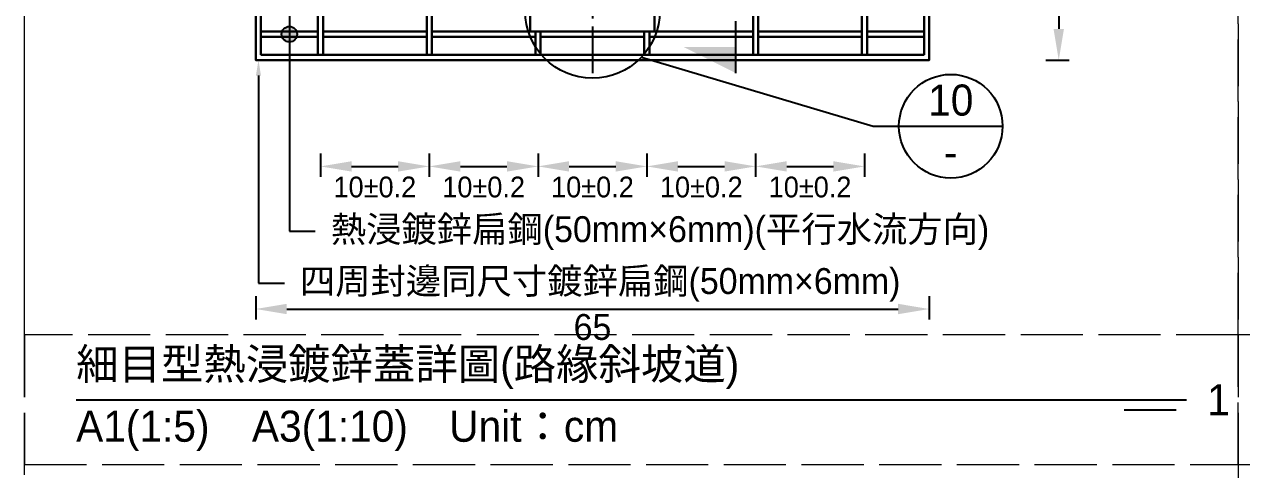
# Model space of a CAD drawing. Extents: x -2640 to 1802, y -2159 to 447.
# Drawn here: x -1710 to -1475, y -1465 to -1379.1 of the extents above; entities that cross this region are included whole.
import ezdxf
from ezdxf import colors
from ezdxf.entities.mleader import LeaderData, LeaderLine
from ezdxf.math import Vec2, Vec3

# ---------------------------------------------------------------- set-up
doc = ezdxf.new("R2010")
doc.units = 0
doc.header["$MEASUREMENT"] = 0
doc.linetypes.add('ACAD_ISO02W100', pattern=[15, 12, -3])
doc.linetypes.add('ACAD_ISO08W100', pattern=[36, 24, -3, 6, -3])
doc.layers.add('一、4.基本-隱藏', color=9, linetype='ACAD_ISO02W100', lineweight=20, plot=False)
doc.layers.add('三、3.文字-註解文字', color=2, linetype='Continuous')
doc.layers.add('二、2.繪圖-施作項目', color=181, linetype='Continuous', lineweight=30)
doc.styles.add('次圖名(詳圖)', font='MS PGothic.ttf', dxfattribs={"height": 6})
doc.styles.add('註解文字', font='MS PGothic.ttf', dxfattribs={"height": 4})
doc.styles.add('註解文字(詳圖)', font='MS PGothic.ttf', dxfattribs={"height": 5})
doc.dimstyles.new('註解文字(詳圖)', dxfattribs={"dimtxt": 5, "dimasz": 6, "dimexe": 2, "dimexo": 5, "dimgap": 1, "dimtad": 2, "dimzin": 0, "dimdsep": 46, "dimtxsty": '註解文字(詳圖)', "dimcen": 0.1, "dimclrd": 144, "dimclre": 144, "dimclrt": 256, "dimadec": 0, "dimazin": 0, "dimtfac": 1, "dimtofl": 0, "dimtmove": 0, "dimatfit": 3, "dimfxlon": 1, "dimtolj": 1, "dimtzin": 0, "dimlwd": -1, "dimlwe": -1, "dimarcsym": 1})

# ---------------------------------------------------------------- blocks, each defined once
blk = doc.blocks.new('_None')
blk = doc.blocks.new('*D153')
at = {"layer": 'Defpoints', "color": 0, "transparency": 16777216}
for p in [(-1535.35, -1256), (-1535.35, -1386), (-1510.35, -1386)]:
    blk.add_point(p, dxfattribs=at)
at = {"layer": '三、3.文字-註解文字', "color": 144, "transparency": 16777216}
for p, q in [((-1512.85, -1256), (-1508.35, -1256)), ((-1510.35, -1262), (-1510.35, -1380)), ((-1512.85, -1386), (-1508.35, -1386))]:
    blk.add_line(p, q, dxfattribs=at)
for points in [[(-1511.35, -1262), (-1509.35, -1262), (-1510.35, -1256)], [(-1511.35, -1380), (-1509.35, -1380), (-1510.35, -1386)]]:
    blk.add_solid(points, dxfattribs=at)
at = {"layer": '三、3.文字-註解文字', "transparency": 16777216, "insert": (-1506.85, -1321), "char_height": 5, "attachment_point": 5, "rotation": 90, "style": '註解文字(詳圖)'}
blk.add_mtext('\\A1;d', dxfattribs=at)
blk = doc.blocks.new('*D155')
at = {"layer": 'Defpoints', "color": 0, "transparency": 16777216}
for p in [(-1665.35, -1386), (-1535.35, -1386), (-1535.35, -1434)]:
    blk.add_point(p, dxfattribs=at)
at = {"layer": '三、3.文字-註解文字', "color": 144, "transparency": 16777216}
for p, q in [((-1665.35, -1431.5), (-1665.35, -1436)), ((-1535.35, -1431.5), (-1535.35, -1436)), ((-1659.35, -1434), (-1541.35, -1434))]:
    blk.add_line(p, q, dxfattribs=at)
for points in [[(-1659.35, -1433), (-1659.35, -1435), (-1665.35, -1434)], [(-1541.35, -1433), (-1541.35, -1435), (-1535.35, -1434)]]:
    blk.add_solid(points, dxfattribs=at)
at = {"layer": '三、3.文字-註解文字', "transparency": 16777216, "insert": (-1600.35, -1437.5), "char_height": 5, "attachment_point": 5, "style": '註解文字(詳圖)'}
blk.add_mtext('\\A1;65', dxfattribs=at)
blk = doc.blocks.new('*D166')
at = {"layer": 'Defpoints', "color": 0, "transparency": 16777216}
for p in [(-1652.85, -1385), (-1631.85, -1385), (-1631.85, -1406.5)]:
    blk.add_point(p, dxfattribs=at)
at = {"layer": '三、3.文字-註解文字', "color": 144, "transparency": 16777216}
for p, q in [((-1652.85, -1404), (-1652.85, -1408.5)), ((-1631.85, -1404), (-1631.85, -1408.5)), ((-1646.85, -1406.5), (-1637.85, -1406.5))]:
    blk.add_line(p, q, dxfattribs=at)
for points in [[(-1646.85, -1405.5), (-1646.85, -1407.5), (-1652.85, -1406.5)], [(-1637.85, -1405.5), (-1637.85, -1407.5), (-1631.85, -1406.5)]]:
    blk.add_solid(points, dxfattribs=at)
at = {"layer": '三、3.文字-註解文字', "transparency": 16777216, "insert": (-1642.35, -1410.5), "char_height": 4, "attachment_point": 5, "style": '註解文字'}
blk.add_mtext('\\A1;10%%P0.2', dxfattribs=at)
blk = doc.blocks.new('*D167')
at = {"layer": 'Defpoints', "color": 0, "transparency": 16777216}
for p in [(-1631.85, -1385), (-1610.85, -1385), (-1610.85, -1406.5)]:
    blk.add_point(p, dxfattribs=at)
at = {"layer": '三、3.文字-註解文字', "color": 144, "transparency": 16777216}
for p, q in [((-1631.85, -1404), (-1631.85, -1408.5)), ((-1610.85, -1404), (-1610.85, -1408.5)), ((-1625.85, -1406.5), (-1616.85, -1406.5))]:
    blk.add_line(p, q, dxfattribs=at)
for points in [[(-1625.85, -1405.5), (-1625.85, -1407.5), (-1631.85, -1406.5)], [(-1616.85, -1405.5), (-1616.85, -1407.5), (-1610.85, -1406.5)]]:
    blk.add_solid(points, dxfattribs=at)
at = {"layer": '三、3.文字-註解文字', "transparency": 16777216, "insert": (-1621.35, -1410.5), "char_height": 4, "attachment_point": 5, "style": '註解文字'}
blk.add_mtext('\\A1;10%%P0.2', dxfattribs=at)
blk = doc.blocks.new('*D168')
at = {"layer": 'Defpoints', "color": 0, "transparency": 16777216}
for p in [(-1610.85, -1385), (-1589.85, -1385), (-1589.85, -1406.5)]:
    blk.add_point(p, dxfattribs=at)
at = {"layer": '三、3.文字-註解文字', "color": 144, "transparency": 16777216}
for p, q in [((-1610.85, -1404), (-1610.85, -1408.5)), ((-1589.85, -1404), (-1589.85, -1408.5)), ((-1604.85, -1406.5), (-1595.85, -1406.5))]:
    blk.add_line(p, q, dxfattribs=at)
for points in [[(-1604.85, -1405.5), (-1604.85, -1407.5), (-1610.85, -1406.5)], [(-1595.85, -1405.5), (-1595.85, -1407.5), (-1589.85, -1406.5)]]:
    blk.add_solid(points, dxfattribs=at)
at = {"layer": '三、3.文字-註解文字', "transparency": 16777216, "insert": (-1600.35, -1410.5), "char_height": 4, "attachment_point": 5, "style": '註解文字'}
blk.add_mtext('\\A1;10%%P0.2', dxfattribs=at)
blk = doc.blocks.new('*D169')
at = {"layer": 'Defpoints', "color": 0, "transparency": 16777216}
for p in [(-1589.85, -1385), (-1568.85, -1385), (-1568.85, -1406.5)]:
    blk.add_point(p, dxfattribs=at)
at = {"layer": '三、3.文字-註解文字', "color": 144, "transparency": 16777216}
for p, q in [((-1589.85, -1404), (-1589.85, -1408.5)), ((-1568.85, -1404), (-1568.85, -1408.5)), ((-1583.85, -1406.5), (-1574.85, -1406.5))]:
    blk.add_line(p, q, dxfattribs=at)
for points in [[(-1583.85, -1405.5), (-1583.85, -1407.5), (-1589.85, -1406.5)], [(-1574.85, -1405.5), (-1574.85, -1407.5), (-1568.85, -1406.5)]]:
    blk.add_solid(points, dxfattribs=at)
at = {"layer": '三、3.文字-註解文字', "transparency": 16777216, "insert": (-1579.35, -1410.5), "char_height": 4, "attachment_point": 5, "style": '註解文字'}
blk.add_mtext('\\A1;10%%P0.2', dxfattribs=at)
blk = doc.blocks.new('*D170')
at = {"layer": 'Defpoints', "color": 0, "transparency": 16777216}
for p in [(-1568.85, -1385), (-1547.85, -1385), (-1547.85, -1406.5)]:
    blk.add_point(p, dxfattribs=at)
at = {"layer": '三、3.文字-註解文字', "color": 144, "transparency": 16777216}
for p, q in [((-1568.85, -1404), (-1568.85, -1408.5)), ((-1547.85, -1404), (-1547.85, -1408.5)), ((-1562.85, -1406.5), (-1553.85, -1406.5))]:
    blk.add_line(p, q, dxfattribs=at)
for points in [[(-1562.85, -1405.5), (-1562.85, -1407.5), (-1568.85, -1406.5)], [(-1553.85, -1405.5), (-1553.85, -1407.5), (-1547.85, -1406.5)]]:
    blk.add_solid(points, dxfattribs=at)
at = {"layer": '三、3.文字-註解文字', "transparency": 16777216, "insert": (-1558.35, -1410.5), "char_height": 4, "attachment_point": 5, "style": '註解文字'}
blk.add_mtext('\\A1;10%%P0.2', dxfattribs=at)

msp = doc.modelspace()

# ---------------------------------------------------------------- hatches: boundary and pattern name
at = {"layer": '三、3.文字-註解文字'}
h = msp.add_hatch(color=144, dxfattribs=at)
h.dxf.hatch_style = 1
h.paths.add_polyline_path([(-1657.347, -1381, 1), (-1660.347, -1381, 1)])
h = msp.add_hatch(color=256, dxfattribs=at)
h.dxf.hatch_style = 1
h.paths.add_polyline_path([(-1582.693, -1383.5), (-1572.693, -1388.5), (-1572.693, -1383.5)])

# ---------------------------------------------------------------- linework, layer by layer
at = {"layer": '一、4.基本-隱藏'}
for points in [[(-1710, -1214), (-930, -1214), (-930, -1721), (-1710, -1721)], [(-1710, -1214), (-1475.693, -1214), (-1475.693, -1439), (-1710, -1439)], [(-1475.693, -1214), (-1395.693, -1214), (-1395.693, -1439), (-1475.693, -1439)], [(-1710, -1464), (-1475.693, -1464), (-1475.693, -1439), (-1710, -1439)], [(-1475.693, -1464), (-1395.693, -1464), (-1395.693, -1439), (-1475.693, -1439)], [(-1710, -1464), (-1475.693, -1464), (-1475.693, -1539), (-1710, -1539)], [(-1475.693, -1464), (-1395.693, -1464), (-1395.693, -1539), (-1475.693, -1539)]]:
    msp.add_lwpolyline(points, close=True, dxfattribs=at)
at = {"layer": '三、3.文字-註解文字', "linetype": 'ACAD_ISO08W100', "ltscale": 0.5}
msp.add_lwpolyline([(-1600.347, -1253.5), (-1600.347, -1388.5)], dxfattribs=at)
at = {"layer": '三、3.文字-註解文字'}
for points in [[(-1572.693, -1388.5), (-1572.693, -1378.5)], [(-1541.189, -1398.75), (-1521.189, -1398.75)], [(-1700, -1451.5), (-1485.693, -1451.5)], [(-1487.693, -1453.5), (-1497.693, -1453.5)]]:
    msp.add_lwpolyline(points, dxfattribs=at)
for centre, radius in [((-1600.347, -1376.5), 13), ((-1531.189, -1398.75), 10)]:
    msp.add_circle(centre, radius, dxfattribs=at)
at = {"layer": '三、3.文字-註解文字', "color": 144}
msp.add_circle((-1658.847, -1381), 1.5, dxfattribs=at)
at = {"layer": '二、2.繪圖-施作項目'}
for points in [[(-1665.347, -1256), (-1535.347, -1256), (-1535.347, -1386), (-1665.347, -1386)], [(-1612.347, -1372.5), (-1588.347, -1372.5), (-1588.347, -1380.5), (-1612.347, -1380.5)]]:
    msp.add_lwpolyline(points, close=True, dxfattribs=at)
for points in [[(-1664.347, -1385), (-1664.347, -1257)], [(-1653.347, -1257), (-1653.347, -1385)], [(-1652.347, -1257), (-1652.347, -1385)], [(-1632.347, -1257), (-1632.347, -1385)], [(-1631.347, -1257), (-1631.347, -1385)], [(-1569.347, -1385), (-1569.347, -1257)], [(-1568.347, -1385), (-1568.347, -1257)], [(-1548.347, -1385), (-1548.347, -1257)], [(-1547.347, -1385), (-1547.347, -1257)], [(-1536.347, -1257), (-1536.347, -1385)], [(-1653.347, -1380.5), (-1664.347, -1380.5)], [(-1653.347, -1381.5), (-1664.347, -1381.5)], [(-1632.347, -1380.5), (-1652.347, -1380.5)], [(-1632.347, -1381.5), (-1652.347, -1381.5)], [(-1611.347, -1380.5), (-1631.347, -1380.5)], [(-1611.347, -1381.5), (-1631.347, -1381.5)], [(-1611.347, -1380.5), (-1611.347, -1385)], [(-1590.347, -1380.5), (-1610.347, -1380.5)], [(-1610.347, -1380.5), (-1610.347, -1385)], [(-1590.347, -1381.5), (-1610.347, -1381.5)], [(-1590.347, -1385), (-1590.347, -1380.5)], [(-1569.347, -1380.5), (-1589.347, -1380.5)], [(-1589.347, -1385), (-1589.347, -1380.5)], [(-1569.347, -1381.5), (-1589.347, -1381.5)], [(-1548.347, -1380.5), (-1568.347, -1380.5)], [(-1548.347, -1381.5), (-1568.347, -1381.5)], [(-1536.347, -1380.5), (-1547.347, -1380.5)], [(-1536.347, -1381.5), (-1547.347, -1381.5)], [(-1536.347, -1385), (-1664.347, -1385)]]:
    msp.add_lwpolyline(points, dxfattribs=at)

# ---------------------------------------------------------------- texts
at = {"layer": '三、3.文字-註解文字', "char_height": 6}
for s, width, gutter_width, insert, attachment_point, style in [('10', 6.60394, 25, (-1531.189, -1393.75), 5, '註解文字(詳圖)'), ('-', 6.60394, 25, (-1531.189, -1403.75), 5, '註解文字(詳圖)'), ('細目型{\\fMS PGothic|b0|i0|c128|p34;熱浸鍍鋅蓋詳圖(路緣斜坡道)}', 138.1124, 15, (-1700, -1445.5), 4, '次圖名(詳圖)'), ('1', 3, 15, (-1481.693, -1451.5), 4, '次圖名(詳圖)'), ('{\\fMS PGothic|b0|i0|c128|p34;A1(1:}5{\\fMS PGothic|b0|i0|c128|p34;)\u3000A3(1:}1{\\fMS PGothic|b0|i0|c128|p34;0)^IUnit：cm}', 136.03259, 15, (-1700, -1457.5), 4, '次圖名(詳圖)')]:
    msp.add_mtext_dynamic_manual_height_columns(s, width=width, gutter_width=gutter_width, heights=[0], dxfattribs=dict(at, insert=insert, attachment_point=attachment_point, style=style))

# ---------------------------------------------------------------- dimensions: what is measured, and where the dimension line sits
at = {"layer": '三、3.文字-註解文字'}
dim = msp.add_linear_dim(base=(-1510.347, -1386), p1=(-1535.347, -1256), p2=(-1535.347, -1386), angle=90, text='d', dimstyle='註解文字(詳圖)', dxfattribs=at)
dim.commit()
dim.dimension.update_dxf_attribs({"geometry": '*D153', "text_midpoint": (-1506.847, -1321)})
dim = msp.add_linear_dim(base=(-1535.347, -1434), p1=(-1665.347, -1386), p2=(-1535.347, -1386), text='65', dimstyle='註解文字(詳圖)', dxfattribs=at)
dim.commit()
dim.dimension.update_dxf_attribs({"geometry": '*D155', "text_midpoint": (-1600.347, -1437.5)})
at = {"layer": '三、3.文字-註解文字', "color": 144}
for base, p1, p2, picture, middle in [((-1631.847, -1406.5), (-1652.847, -1385), (-1631.847, -1385), '*D166', (-1642.347, -1406.5)), ((-1610.847, -1406.5), (-1631.847, -1385), (-1610.847, -1385), '*D167', (-1621.347, -1406.5)), ((-1589.847, -1406.5), (-1610.847, -1385), (-1589.847, -1385), '*D168', (-1600.347, -1406.5)), ((-1568.847, -1406.5), (-1589.847, -1385), (-1568.847, -1385), '*D169', (-1579.347, -1406.5)), ((-1547.847, -1406.5), (-1568.847, -1385), (-1547.847, -1385), '*D170', (-1558.347, -1406.5))]:
    dim = msp.add_linear_dim(base=base, p1=p1, p2=p2, text='10%%P0.2', dimstyle='註解文字(詳圖)', override={"dimtxt": 5, "dimgap": 2, "dimtxsty": '註解文字'}, dxfattribs=at)
    dim.commit()
    dim.dimension.update_dxf_attribs({"geometry": picture, "text_midpoint": middle, "dimtype": 160})

# ---------------------------------------------------------------- leaders
at = {"layer": '三、3.文字-註解文字'}
ml = msp.add_multileader_mtext('Standard', dxfattribs=at)
ml.set_content('{\\fMS PGothic|b0|i0|c128|p34;熱浸鍍鋅扁鋼(50mm×6mm)}(平行水流方向)', color=256, style='註解文字(詳圖)')
ml.set_leader_properties(color=144, linetype='ByLayer', lineweight=-1)
ml.set_arrow_properties(name='NONE')
ml.build(insert=Vec2(0, 0))
ml.multileader.update_dxf_attribs({"dogleg_length": 5, "arrow_head_size": 3})
ctx = ml.context
ctx.base_point, ctx.char_height, ctx.arrow_head_size, ctx.landing_gap_size, ctx.plane_origin = Vec3(-1653.847, -1419), 5, 3, 3, Vec3(-1658.847, -1243.5)
notes = []
notes.append((ctx, [(0, (1, 1, 0), (-1658.847, -1419), (1, 0), 5, [(0, [(-1658.847, -1261)], 0, [])])]))
ctx.mtext.insert, ctx.mtext.width, ctx.mtext.flow_direction = Vec3(-1650.847, -1416.102), 135.99676, 5
ml = msp.add_multileader_mtext('Standard', dxfattribs=at)
ml.set_content('四周封邊同尺寸鍍鋅扁鋼(50mm×6mm)', color=256, style='註解文字(詳圖)')
ml.set_leader_properties(color=144, linetype='ByLayer', lineweight=-1)
ml.build(insert=Vec2(0, 0))
ml.multileader.update_dxf_attribs({"dogleg_length": 5, "arrow_head_size": 3})
ctx = ml.context
ctx.base_point, ctx.char_height, ctx.arrow_head_size, ctx.landing_gap_size, ctx.plane_origin = Vec3(-1659.815, -1429), 5, 3, 3, Vec3(-1664.815, -1368.5)
notes.append((ctx, [(0, (1, 1, 0), (-1664.815, -1429), (1, 0), 5, [(0, [(-1664.815, -1386)], 0, [])])]))
ctx.mtext.insert, ctx.mtext.width, ctx.mtext.flow_direction = Vec3(-1656.815, -1426.102), 135.99676, 5
ml = msp.add_multileader_mtext('Standard', dxfattribs=at)
ml.set_content('{\\fMS PGothic|b0|i0|c128|p34; }', color=256, style='註解文字(詳圖)')
ml.set_leader_properties(color=144, linetype='ByLayer', lineweight=-1)
ml.set_arrow_properties(name='NONE')
ml.build(insert=Vec2(0, 0))
ml.multileader.update_dxf_attribs({"dogleg_length": 5, "arrow_head_size": 15})
ctx = ml.context
ctx.base_point, ctx.char_height, ctx.arrow_head_size, ctx.landing_gap_size, ctx.plane_origin = Vec3(-1541.189, -1398.75), 5, 15, 3, Vec3(-1600.347, -1371.5)
notes.append((ctx, [(0, (1, 1, 0), (-1546.189, -1398.75), (1, 0), 5, [(0, [(-1590.908, -1385.439)], 0, [])])]))
ctx.mtext.insert, ctx.mtext.flow_direction = Vec3(-1538.189, -1396.25), 5
for ctx, leaders in notes:
    for number, flags, end, landing, length, lines in leaders:
        leader = LeaderData()
        leader.index, (leader.has_last_leader_line, leader.has_dogleg_vector, leader.attachment_direction) = number, flags
        leader.last_leader_point, leader.dogleg_vector, leader.dogleg_length = Vec3(end), Vec3(landing), length
        for number, points, colour, breaks in lines:
            line = LeaderLine()
            line.index, line.vertices, line.color, line.breaks = number, Vec3.list(points), colors.encode_raw_color(colour), breaks
            leader.lines.append(line)
        ctx.leaders.append(leader)

doc.saveas('drawing.dxf')
